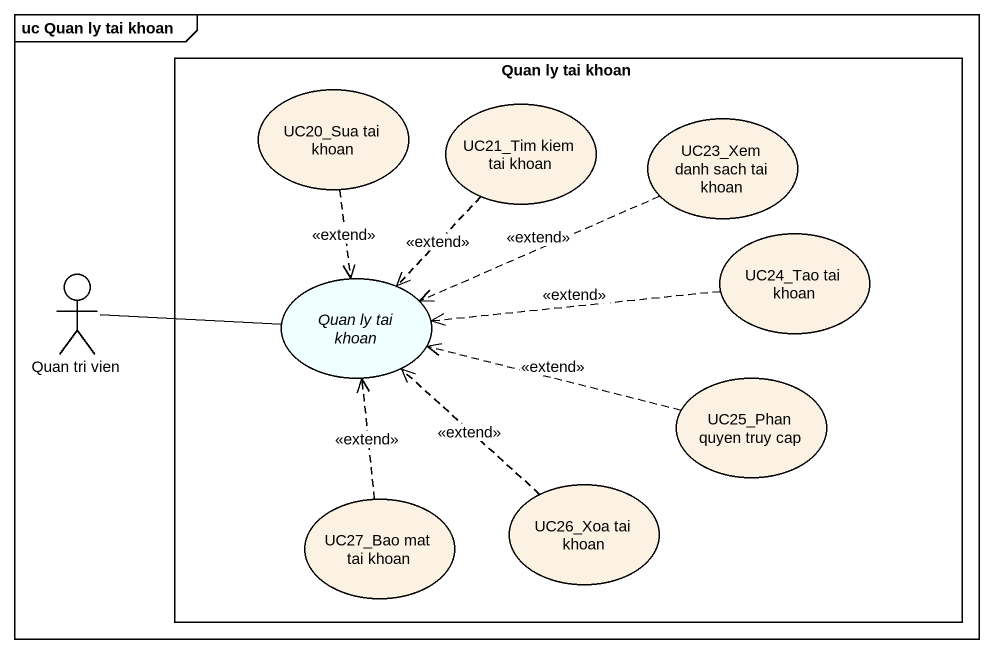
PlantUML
@startuml
mainframe uc Quan ly tai khoan
rectangle "Quan ly tai khoan" as Quan_ly_tai_khoan {
  usecase "UC20_Sua tai khoan" as UC20_Sua_tai_khoan
  usecase "UC21_Tim kiem tai khoan" as UC21_Tim_kiem_tai_khoan
  usecase "UC23_Xem danh sach tai khoan" as UC23_Xem_danh_sach_tai_khoan
  usecase "UC24_Tao tai khoan" as UC24_Tao_tai_khoan
  usecase "Quan ly tai khoan" as Quan_ly_tai_khoan_2 #F0FFFF
  usecase "UC25_Phan quyen truy cap" as UC25_Phan_quyen_truy_cap
  usecase "UC27_Bao mat tai khoan" as UC27_Bao_mat_tai_khoan
  usecase "UC26_Xoa tai khoan" as UC26_Xoa_tai_khoan
}
actor "Quan tri vien" as Quan_tri_vien
UC20_Sua_tai_khoan ..> Quan_ly_tai_khoan_2 : <<extend>>
UC21_Tim_kiem_tai_khoan ..> Quan_ly_tai_khoan_2 : <<extend>>
UC23_Xem_danh_sach_tai_khoan .left.> Quan_ly_tai_khoan_2 : <<extend>>
UC24_Tao_tai_khoan .left.> Quan_ly_tai_khoan_2 : <<extend>>
Quan_tri_vien -right- Quan_ly_tai_khoan_2
UC25_Phan_quyen_truy_cap .left.> Quan_ly_tai_khoan_2 : <<extend>>
UC27_Bao_mat_tai_khoan .up.> Quan_ly_tai_khoan_2 : <<extend>>
UC26_Xoa_tai_khoan .up.> Quan_ly_tai_khoan_2 : <<extend>>
@enduml
